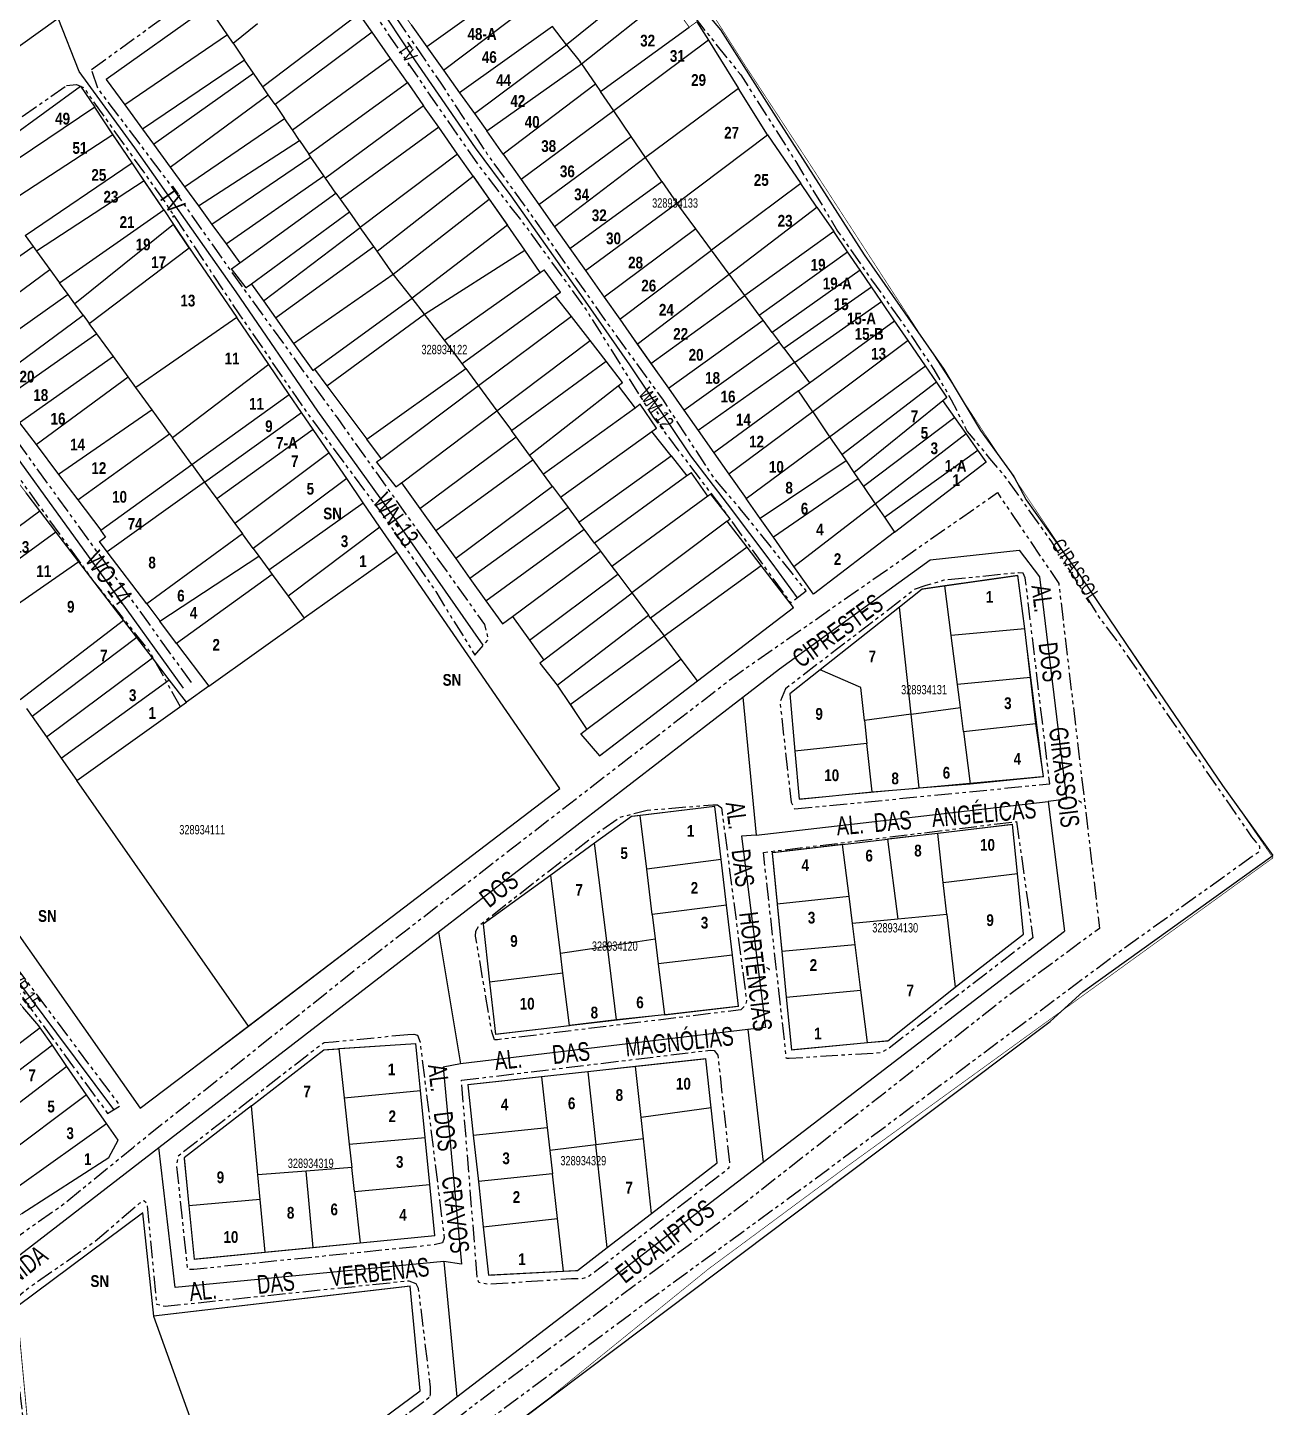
# Model space of a CAD drawing. Extents: x 204381 to 207261, y 4847713 to 4851061.
# Drawn here: x 206995.3 to 207261.3, y 4848453.9 to 4848748.6 of the extents above; entities that cross this region are included whole.
import ezdxf
from ezdxf.enums import TextEntityAlignment as Align

# ---------------------------------------------------------------- set-up
doc = ezdxf.new("R2010")
doc.units = 0
doc.header["$LTSCALE"] = 1.5
doc.header["$MEASUREMENT"] = 0
doc.linetypes.add('PHANTOMX2', pattern=[5, 2.5, -0.5, 0.5, -0.5, 0.5, -0.5])
for name, color, linetype in [('CD-MALHA-LOTES', 40, 'CONTINUOUS'), ('CD_TXT_QUADRA', 7, 'CONTINUOUS'), ('LM-LIM-SETOR-FISCAL', 7, 'CONTINUOUS'), ('RU-QUADRAS', 210, 'CONTINUOUS'), ('SV-EIXO-ROD-ESTR', 7, 'CONTINUOUS'), ('SV-EIXO-RUA-N-PAV', 6, 'CONTINUOUS'), ('SV-EST-M-N-PAV', 1, 'PHANTOMX2'), ('SV-RUA-NAO-PAV-S-GUIA-C-GUIA', 7, 'PHANTOMX2'), ('SV-TXT-RUA-N-PAV-S-GUIA-C-GUIA', 7, 'CONTINUOUS'), ('Th_NmrPort', 7, 'CONTINUOUS')]:
    doc.layers.add(name, color=color, linetype=linetype)
doc.styles.add('ARIAL', font='ARIAL.TTF')
doc.styles.get("Standard").update_dxf_attribs({"font": 'swisscbo.ttf'})
doc.linetypes.add('Limite', pattern='A,20,-3,[130,ltypeshp.shx,S=6.35,R=0,X=0,Y=0],-3,20', length=46)

msp = doc.modelspace()

# ---------------------------------------------------------------- linework, layer by layer
at = {"layer": 'CD-MALHA-LOTES', "linetype": 'Continuous'}
for points in [[(207128.6, 4848759.65), (207110.43, 4848744.88)], [(207099.73, 4848758.22), (207080.59, 4848744.43)], [(207084.14, 4848739.45), (207103.23, 4848753.86)], [(207113.63, 4848740.81), (207131.78, 4848755.28)], [(207038, 4848746.99), (207034.42, 4848752.24)], [(207066.09, 4848751.54), (207045.54, 4848735.95)], [(207068.88, 4848747.57), (207066.09, 4848751.54)], [(207138.22, 4848749.82), (207140.69, 4848745.9)], [(207038, 4848746.99), (207016.09, 4848732.04)], [(207039.18, 4848745.26), (207038, 4848746.99)], [(207039.18, 4848745.26), (207044.43, 4848749.47)], [(207068.88, 4848747.57), (207048.18, 4848732.11)], [(207072.79, 4848741.99), (207068.88, 4848747.57)], [(207077.24, 4848749.14), (207080.59, 4848744.43)], [(207107.39, 4848748.78), (207087.57, 4848734.62)], [(207110.43, 4848744.88), (207107.39, 4848748.78)], [(207117.67, 4848734.9), (207136.61, 4848748.65)], [(207039.18, 4848745.26), (207041.67, 4848741.63)], [(207080.59, 4848744.43), (207084.14, 4848739.45)], [(207090.72, 4848730.2), (207110.43, 4848744.88)], [(207110.43, 4848744.88), (207113.32, 4848741.27)], [(207140.69, 4848745.9), (207120.47, 4848730.81)], [(207140.69, 4848745.9), (207147.14, 4848735.56)], [(207041.67, 4848741.63), (207019.87, 4848726.85)], [(207043.56, 4848738.86), (207041.67, 4848741.63)], [(207051.86, 4848726.7), (207072.79, 4848741.99)], [(207076.42, 4848736.83), (207072.79, 4848741.99)], [(207022.17, 4848723.7), (207043.56, 4848738.86)], [(207045.54, 4848735.95), (207043.56, 4848738.86)], [(207084.14, 4848739.45), (207087.57, 4848734.62)], [(207113.63, 4848740.81), (207116.59, 4848736.49)], [(206983.7, 4848719.38), (207006.6, 4848736.08)], [(207006.6, 4848736.08), (207009.65, 4848731.54)], [(207046.71, 4848734.24), (207045.54, 4848735.95)], [(207055.4, 4848721.52), (207076.42, 4848736.83)], [(207076.42, 4848736.83), (207079.89, 4848731.88)], [(207116.59, 4848736.49), (207096.9, 4848721.52)], [(207116.59, 4848736.49), (207117.67, 4848734.9)], [(207147.14, 4848735.56), (207127.29, 4848720.82)], [(207153.33, 4848725.68), (207147.14, 4848735.56)], [(207025.76, 4848718.78), (207046.71, 4848734.24)], [(207048.18, 4848732.11), (207046.71, 4848734.24)], [(207087.57, 4848734.62), (207090.72, 4848730.2)], [(207120.47, 4848730.81), (207117.67, 4848734.9)], [(207009.65, 4848731.54), (206986.29, 4848715.83)], [(207013.55, 4848725.74), (207009.65, 4848731.54)], [(207016.09, 4848732.04), (207019.87, 4848726.85)], [(207048.18, 4848732.11), (207050.18, 4848729.16)], [(207079.89, 4848731.88), (207058.92, 4848716.38)], [(207083.13, 4848727.27), (207079.89, 4848731.88)], [(207090.72, 4848730.2), (207093.35, 4848726.5)], [(207120.47, 4848730.81), (207100.75, 4848716.11)], [(207124.22, 4848725.32), (207120.47, 4848730.81)], [(207019.87, 4848726.85), (207022.17, 4848723.7)], [(207028.84, 4848714.54), (207050.18, 4848729.16)], [(207051.86, 4848726.7), (207050.18, 4848729.16)], [(207053.39, 4848724.46), (207051.86, 4848726.7)], [(207083.13, 4848727.27), (207062.09, 4848711.9)], [(207087.15, 4848721.54), (207083.13, 4848727.27)], [(207096.9, 4848721.52), (207093.35, 4848726.5)], [(206990.15, 4848710.52), (207013.55, 4848725.74)], [(207017.64, 4848719.67), (207013.55, 4848725.74)], [(207022.17, 4848723.7), (207025.76, 4848718.78)], [(207031.8, 4848710.49), (207053.39, 4848724.46)], [(207053.39, 4848724.46), (207055.4, 4848721.52)], [(207104.5, 4848710.79), (207124.22, 4848725.32)], [(207127.29, 4848720.82), (207124.22, 4848725.32)], [(207133.93, 4848711.09), (207153.33, 4848725.68)], [(207153.33, 4848725.68), (207160.43, 4848715.27)], [(207055.83, 4848720.9), (207034.69, 4848706.52)], [(207055.83, 4848720.9), (207055.4, 4848721.52)], [(207056.97, 4848719.23), (207055.83, 4848720.9)], [(207087.15, 4848721.54), (207066.33, 4848705.9)], [(207090.43, 4848716.87), (207087.15, 4848721.54)], [(207096.9, 4848721.52), (207100.75, 4848716.11)], [(207130.78, 4848715.71), (207127.29, 4848720.82)], [(206994.77, 4848704.18), (207017.64, 4848719.67)], [(207020.21, 4848715.84), (207017.64, 4848719.67)], [(207025.76, 4848718.78), (207028.84, 4848714.54)], [(207058.57, 4848716.88), (207056.97, 4848719.23)], [(207020.21, 4848715.84), (206997.24, 4848700.8)], [(207024.39, 4848709.64), (207020.21, 4848715.84)], [(207028.84, 4848714.54), (207031.8, 4848710.49)], [(207037.72, 4848702.37), (207058.57, 4848716.88)], [(207058.92, 4848716.38), (207058.57, 4848716.88)], [(207061.16, 4848713.21), (207058.92, 4848716.38)], [(207069.93, 4848700.81), (207090.43, 4848716.87)], [(207090.43, 4848716.87), (207093.9, 4848711.93)], [(207100.75, 4848716.11), (207104.5, 4848710.79)], [(207111.13, 4848701.37), (207130.78, 4848715.71)], [(207130.78, 4848715.71), (207133.93, 4848711.09)], [(207160.43, 4848715.27), (207141.38, 4848701)], [(207163.87, 4848710.24), (207160.43, 4848715.27)], [(207040.64, 4848698.36), (207061.16, 4848713.21)], [(207061.16, 4848713.21), (207062.09, 4848711.9)], [(207062.09, 4848711.9), (207064.04, 4848709.13)], [(207073.4, 4848695.91), (207093.9, 4848711.93)], [(207093.9, 4848711.93), (207097.77, 4848706.37)], [(207002.12, 4848694.09), (207024.39, 4848709.64)], [(207024.39, 4848709.64), (207026.48, 4848706.52)], [(207031.8, 4848710.49), (207034.69, 4848706.52)], [(207064.04, 4848709.13), (207043.13, 4848693.78)], [(207064.04, 4848709.13), (207066.33, 4848705.9)], [(207104.5, 4848710.79), (207107.84, 4848706.05)], [(207114.42, 4848696.71), (207133.93, 4848711.09)], [(207138.01, 4848705.57), (207133.93, 4848711.09)], [(207145.12, 4848695.92), (207163.87, 4848710.24)], [(207163.87, 4848710.24), (207167.46, 4848704.99)], [(207026.48, 4848706.52), (207005.42, 4848689.57)], [(207029.84, 4848701.52), (207026.48, 4848706.52)], [(207034.69, 4848706.52), (207037.72, 4848702.37)], [(207045.66, 4848690.22), (207066.33, 4848705.9)], [(207069.22, 4848701.81), (207066.33, 4848705.9)], [(207097.77, 4848706.37), (207077.43, 4848690.76)], [(207101.47, 4848701.06), (207097.77, 4848706.37)], [(207107.84, 4848706.05), (207111.13, 4848701.37)], [(206994.77, 4848704.18), (206996.49, 4848701.83)], [(207138.01, 4848705.57), (207118.44, 4848691)], [(207141.38, 4848701), (207138.01, 4848705.57)], [(207167.46, 4848704.99), (207148.51, 4848691.32)], [(207170.42, 4848700.66), (207167.46, 4848704.99)], [(206976.04, 4848687.41), (206996.49, 4848701.83)], [(206996.49, 4848701.83), (206997.24, 4848700.8)], [(206997.24, 4848700.8), (207000.07, 4848696.92)], [(207008.5, 4848685.34), (207029.84, 4848701.52)], [(207029.84, 4848701.52), (207040.01, 4848686.63)], [(207037.72, 4848702.37), (207040.64, 4848698.36)], [(207048.26, 4848686.55), (207069.22, 4848701.81)], [(207069.93, 4848700.81), (207069.22, 4848701.81)], [(207073.4, 4848695.91), (207069.93, 4848700.81)], [(207080.1, 4848687.37), (207101.47, 4848701.06)], [(207104.8, 4848696.27), (207101.47, 4848701.06)], [(207111.13, 4848701.37), (207114.42, 4848696.71)], [(207121.75, 4848686.3), (207141.38, 4848701)], [(207145.12, 4848695.92), (207141.38, 4848701)], [(207151.57, 4848687.17), (207170.42, 4848700.66)], [(207173.08, 4848696.77), (207170.42, 4848700.66)], [(206980.02, 4848682.13), (207000.07, 4848696.92)], [(207000.07, 4848696.92), (207002.12, 4848694.09)], [(207038.87, 4848697.08), (207040.64, 4848698.36)], [(207104.8, 4848696.27), (207105.63, 4848696.85)], [(207109.09, 4848692.07), (207105.63, 4848696.85)], [(207173.08, 4848696.77), (207154.34, 4848683.42)], [(207175.51, 4848693.22), (207173.08, 4848696.77)], [(207003.96, 4848691.57), (207002.12, 4848694.09)], [(207077.43, 4848690.76), (207073.4, 4848695.91)], [(207084.31, 4848681.82), (207104.8, 4848696.27)], [(207114.42, 4848696.71), (207118.44, 4848691)], [(207125.52, 4848680.96), (207145.12, 4848695.92)], [(207148.51, 4848691.32), (207145.12, 4848695.92)], [(207003.96, 4848691.57), (206983.73, 4848677.23)], [(207005.42, 4848689.57), (207003.96, 4848691.57)], [(207043.13, 4848693.78), (207045.66, 4848690.22)], [(207088.13, 4848676.82), (207108.01, 4848691.29)], [(207108.01, 4848691.29), (207109.09, 4848692.07)], [(207111.46, 4848686.84), (207108.01, 4848691.29)], [(207118.44, 4848691), (207121.75, 4848686.3)], [(207128.43, 4848676.83), (207148.51, 4848691.32)], [(207151.57, 4848687.17), (207148.51, 4848691.32)], [(207156.79, 4848680.1), (207175.51, 4848693.22)], [(207177.65, 4848690.09), (207175.51, 4848693.22)], [(207007.18, 4848687.16), (207005.42, 4848689.57)], [(207045.66, 4848690.22), (207048.26, 4848686.55)], [(207056.6, 4848675.61), (207077.43, 4848690.76)], [(207080.1, 4848687.37), (207077.43, 4848690.76)], [(207159.06, 4848677.01), (207177.65, 4848690.09)], [(207180.47, 4848685.96), (207177.65, 4848690.09)], [(206987.34, 4848672.45), (207007.18, 4848687.16)], [(207007.18, 4848687.16), (207008.5, 4848685.34)], [(207010.08, 4848683.17), (207008.5, 4848685.34)], [(207040.01, 4848686.63), (207018.44, 4848671.7)], [(207046.83, 4848676.62), (207040.01, 4848686.63)], [(207048.26, 4848686.55), (207052.1, 4848681.12)], [(207084.31, 4848681.82), (207080.1, 4848687.37)], [(207111.46, 4848686.84), (207091.64, 4848672.04)], [(207115.42, 4848681.73), (207111.46, 4848686.84)], [(207121.75, 4848686.3), (207125.52, 4848680.96)], [(207132.15, 4848671.55), (207152.36, 4848686.1)], [(207152.36, 4848686.1), (207151.57, 4848687.17)], [(207154.34, 4848683.42), (207152.36, 4848686.1)], [(207162.26, 4848672.67), (207180.47, 4848685.96)], [(207183.38, 4848681.71), (207180.47, 4848685.96)], [(207010.08, 4848683.17), (206989.97, 4848668.97)], [(207013.63, 4848678.29), (207010.08, 4848683.17)], [(207154.34, 4848683.42), (207155.81, 4848681.43)], [(207052.1, 4848681.12), (207056.2, 4848675.32)], [(207088.13, 4848676.82), (207084.31, 4848681.82)], [(207095.53, 4848666.74), (207115.42, 4848681.73)], [(207118.86, 4848677.3), (207115.42, 4848681.73)], [(207125.52, 4848680.96), (207128.43, 4848676.83)], [(207135.47, 4848666.84), (207155.81, 4848681.43)], [(207156.79, 4848680.1), (207155.81, 4848681.43)], [(207156.79, 4848680.1), (207159.06, 4848677.01)], [(207183.38, 4848681.71), (207162.97, 4848666.51)], [(207187.07, 4848676.32), (207183.38, 4848681.71)], [(207013.63, 4848678.29), (206993.59, 4848664.18)], [(207016.78, 4848673.98), (207013.63, 4848678.29)], [(207046.83, 4848676.62), (207026.27, 4848660.95)], [(207051.19, 4848670.23), (207046.83, 4848676.62)], [(207088.92, 4848675.74), (207088.13, 4848676.82)], [(207098.66, 4848662.49), (207118.86, 4848677.3)], [(207122.37, 4848672.77), (207118.86, 4848677.3)], [(207128.43, 4848676.83), (207132.15, 4848671.55)], [(207159.06, 4848677.01), (207138.5, 4848662.54)], [(207159.06, 4848677.01), (207162.26, 4848672.67)], [(207166.58, 4848661.19), (207187.07, 4848676.32)], [(207189.41, 4848672.9), (207187.07, 4848676.32)], [(206997.12, 4848659.5), (207016.78, 4848673.98)], [(207018.44, 4848671.7), (207016.78, 4848673.98)], [(207056.2, 4848675.32), (207056.6, 4848675.61)], [(207056.6, 4848675.61), (207059.24, 4848672.08)], [(207067.77, 4848660.66), (207088.92, 4848675.74)], [(207088.92, 4848675.74), (207091.64, 4848672.04)], [(207021.92, 4848666.92), (207018.44, 4848671.7)], [(207059.24, 4848672.08), (207067.77, 4848660.66)], [(207091.64, 4848672.04), (207070.86, 4848656.47)], [(207091.64, 4848672.04), (207095.53, 4848666.74)], [(207102.5, 4848657.26), (207121.41, 4848672.03)], [(207121.41, 4848672.03), (207122.37, 4848672.77)], [(207132.15, 4848671.55), (207135.47, 4848666.84)], [(207159.93, 4848670.97), (207141.85, 4848657.78)], [(207159.93, 4848670.97), (207162.26, 4848672.67)], [(207162.97, 4848666.51), (207159.93, 4848670.97)], [(207169.19, 4848657.37), (207189.41, 4848672.9)], [(207030.42, 4848655.25), (207051.19, 4848670.23)], [(207053.82, 4848666.39), (207051.19, 4848670.23)], [(207171.77, 4848653.57), (207190.75, 4848668.95)], [(207193.34, 4848665.27), (207190.75, 4848668.95)], [(207021.92, 4848666.92), (207001.94, 4848653.11)], [(207025.62, 4848661.84), (207021.92, 4848666.92)], [(207033.12, 4848651.5), (207053.82, 4848666.39)], [(207056.31, 4848662.72), (207053.82, 4848666.39)], [(207075.13, 4848651.37), (207095.53, 4848666.74)], [(207095.53, 4848666.74), (207098.66, 4848662.49)], [(207135.47, 4848666.84), (207138.5, 4848662.54)], [(207162.97, 4848666.51), (207145.08, 4848653.2)], [(207162.97, 4848666.51), (207166.58, 4848661.19)], [(207193.34, 4848665.27), (207173.79, 4848650.59)], [(207195.74, 4848661.86), (207193.34, 4848665.27)], [(206993.59, 4848664.18), (206997.12, 4848659.5)], [(207006.04, 4848647.68), (207025.62, 4848661.84)], [(207025.62, 4848661.84), (207026.27, 4848660.95)], [(207056.31, 4848662.72), (207035.76, 4848647.89)], [(207059.72, 4848657.73), (207056.31, 4848662.72)], [(207099.63, 4848661.17), (207098.66, 4848662.49)], [(207109.12, 4848648.26), (207128.64, 4848662.33)], [(207132.75, 4848657.1), (207128.64, 4848662.33)], [(207138.5, 4848662.54), (207141.85, 4848657.78)], [(207176.32, 4848646.87), (207195.74, 4848661.86)], [(207198.25, 4848658.29), (207195.74, 4848661.86)], [(206997.12, 4848659.5), (207001.94, 4848653.11)], [(207030.42, 4848655.25), (207026.27, 4848660.95)], [(207070.86, 4848656.47), (207067.77, 4848660.66)], [(207079.08, 4848645.86), (207099.63, 4848661.17)], [(207102.5, 4848657.26), (207099.63, 4848661.17)], [(207148.73, 4848648.01), (207166.58, 4848661.19)], [(207166.58, 4848661.19), (207169.19, 4848657.37)], [(207059.72, 4848657.73), (207039.59, 4848642.65)], [(207063.46, 4848652.25), (207059.72, 4848657.73)], [(207103.26, 4848656.22), (207082.47, 4848641.12)], [(207103.26, 4848656.22), (207102.5, 4848657.26)], [(207105.5, 4848653.17), (207103.26, 4848656.22)], [(207113.01, 4848642.95), (207132.75, 4848657.1)], [(207141.85, 4848657.78), (207145.08, 4848653.2)], [(207170.09, 4848656.04), (207151.77, 4848643.7)], [(207169.19, 4848657.37), (207170.09, 4848656.04)], [(207170.09, 4848656.04), (207171.77, 4848653.57)], [(207178.27, 4848643.99), (207198.25, 4848658.29)], [(207001.94, 4848653.11), (207006.04, 4848647.68)], [(207010.94, 4848641.2), (207030.42, 4848655.25)], [(207030.42, 4848655.25), (207033.12, 4848651.5)], [(207107.42, 4848650.56), (207105.5, 4848653.17)], [(207145.08, 4848653.2), (207148.73, 4848648.01)], [(207171.77, 4848653.57), (207172.71, 4848652.18)], [(207033.12, 4848651.5), (207012.29, 4848636.6)], [(207033.12, 4848651.5), (207035.76, 4848647.89)], [(207063.46, 4848652.25), (207043.47, 4848637.35)], [(207066.99, 4848647.08), (207063.46, 4848652.25)], [(207073.93, 4848650.46), (207075.13, 4848651.37)], [(207075.13, 4848651.37), (207079.08, 4848645.86)], [(207107.42, 4848650.56), (207086.73, 4848635.17)], [(207107.42, 4848650.56), (207109.12, 4848648.26)], [(207172.71, 4848652.18), (207154.59, 4848639.71)], [(207172.71, 4848652.18), (207173.79, 4848650.59)], [(207173.79, 4848650.59), (207176.32, 4848646.87)], [(206997.9, 4848645.37), (206994.98, 4848649.18)], [(207006.04, 4848647.68), (207010.94, 4848641.2)], [(207035.76, 4848647.89), (207039.59, 4848642.65)], [(207046.85, 4848632.73), (207066.99, 4848647.08)], [(207070.55, 4848641.85), (207066.99, 4848647.08)], [(207109.12, 4848648.26), (207110.72, 4848646.07)], [(207140.6, 4848648.46), (207120.09, 4848633.5)], [(207151.77, 4848643.7), (207148.73, 4848648.01)], [(207158.97, 4848633.48), (207176.32, 4848646.87)], [(207176.32, 4848646.87), (207178.27, 4848643.99)], [(206976.61, 4848629.53), (206997.9, 4848645.37)], [(207001.35, 4848640.87), (206997.9, 4848645.37)], [(207079.08, 4848645.86), (207082.47, 4848641.12)], [(207110.72, 4848646.07), (207089.77, 4848630.93)], [(207110.72, 4848646.07), (207113.01, 4848642.95)], [(207178.27, 4848643.99), (207180.43, 4848640.83)], [(206979.68, 4848625.15), (207001.35, 4848640.87)], [(207006.28, 4848634.44), (207001.35, 4848640.87)], [(207070.55, 4848641.85), (207050.95, 4848627.14)], [(207082.47, 4848641.12), (207086.73, 4848635.17)], [(207093.18, 4848626.16), (207114.16, 4848641.43)], [(207114.16, 4848641.43), (207113.01, 4848642.95)], [(207116.36, 4848638.48), (207114.16, 4848641.43)], [(207144.73, 4848643.17), (207124.32, 4848627.85)], [(207149, 4848637.58), (207144.73, 4848643.17)], [(207154.59, 4848639.71), (207151.77, 4848643.7)], [(207012.29, 4848636.6), (207010.66, 4848638.83)], [(207041.2, 4848640.45), (207020.75, 4848625.49)], [(207043.47, 4848637.35), (207041.2, 4848640.45)], [(207116.36, 4848638.48), (207117.64, 4848636.77)], [(207158.97, 4848633.48), (207154.59, 4848639.71)], [(207020.75, 4848625.49), (207012.29, 4848636.6)], [(207023.53, 4848621.81), (207044.72, 4848635.65)], [(207043.47, 4848637.35), (207044.72, 4848635.65)], [(207044.72, 4848635.65), (207046.85, 4848632.73)], [(207074.22, 4848636.52), (207054.41, 4848622.41)], [(207086.73, 4848635.17), (207089.77, 4848630.93)], [(207098.85, 4848622.82), (207117.64, 4848636.77)], [(207117.64, 4848636.77), (207120.09, 4848633.5)], [(207149, 4848637.58), (207128.35, 4848622.47)], [(207151.99, 4848633.68), (207149, 4848637.58)], [(207006.28, 4848634.44), (206983.95, 4848619.05)], [(207015.8, 4848622.02), (207006.28, 4848634.44)], [(207046.85, 4848632.73), (207047.55, 4848631.78)], [(207120.09, 4848633.5), (207121.33, 4848631.85)], [(207131.22, 4848618.64), (207151.99, 4848633.68)], [(207047.55, 4848631.78), (207027.14, 4848617.04)], [(207047.55, 4848631.78), (207050.95, 4848627.14)], [(207089.77, 4848630.93), (207093.18, 4848626.16)], [(207102.48, 4848617.77), (207121.33, 4848631.85)], [(207121.33, 4848631.85), (207124.32, 4848627.85)], [(207192.56, 4848618.76), (207191.22, 4848629.33)], [(207050.95, 4848627.14), (207054.41, 4848622.41)], [(207093.18, 4848626.16), (207096.71, 4848621.23)], [(207124.39, 4848627.76), (207105.55, 4848613.5)], [(207124.32, 4848627.85), (207124.39, 4848627.76)], [(207124.39, 4848627.76), (207127.91, 4848623.06)], [(207124.39, 4848627.76), (207124.39, 4848627.76)], [(207020.75, 4848625.49), (207023.53, 4848621.81)], [(207184.01, 4848601.92), (207181.5, 4848624.78)], [(206993.73, 4848605.09), (207015.8, 4848622.02)], [(207018.65, 4848618.3), (207015.8, 4848622.02)], [(207027.14, 4848617.04), (207023.53, 4848621.81)], [(207034.05, 4848607.91), (207054.41, 4848622.41)], [(207096.71, 4848621.23), (207098.85, 4848622.82)], [(207098.85, 4848622.82), (207102.48, 4848617.77)], [(207108.38, 4848608.16), (207127.91, 4848623.06)], [(207128.35, 4848622.47), (207127.91, 4848623.06)], [(207128.35, 4848622.47), (207131.22, 4848618.64)], [(207208.27, 4848620.18), (207192.56, 4848618.76)], [(207018.65, 4848618.3), (206996.27, 4848601.45)], [(207022, 4848613.93), (207018.65, 4848618.3)], [(207102.48, 4848617.77), (207105.55, 4848613.5)], [(207134.91, 4848613.71), (207131.22, 4848618.64)], [(207193.9, 4848608.25), (207192.56, 4848618.76)], [(207027.14, 4848617.04), (207034.05, 4848607.91)], [(206999.34, 4848597.06), (207022, 4848613.93)], [(207025.55, 4848609.3), (207022, 4848613.93)], [(207134.91, 4848613.71), (207114.74, 4848598.64)], [(207138.39, 4848609.07), (207134.91, 4848613.71)], [(207002.5, 4848592.53), (207025.55, 4848609.3)], [(207029.24, 4848604.49), (207025.55, 4848609.3)], [(207209.48, 4848609.74), (207193.9, 4848608.25)], [(207210.61, 4848599.94), (207209.48, 4848609.74)], [(207034.05, 4848607.91), (207029.24, 4848604.49)], [(207108.38, 4848608.16), (207111.16, 4848604)], [(207194.53, 4848603.34), (207193.9, 4848608.25)], [(206995.09, 4848603.14), (206996.27, 4848601.45)], [(207005.81, 4848587.8), (207029.24, 4848604.49)], [(207111.16, 4848604), (207114.74, 4848598.64)], [(207184.01, 4848601.92), (207194.53, 4848603.34)], [(207195.18, 4848598.23), (207194.53, 4848603.34)], [(206996.27, 4848601.45), (206999.34, 4848597.06)], [(207184.01, 4848601.92), (207174.02, 4848600.58)], [(207174.02, 4848600.58), (207174.56, 4848595.67)], [(207185.74, 4848586.18), (207184.01, 4848601.92)], [(207195.18, 4848598.23), (207210.61, 4848599.94)], [(206999.34, 4848597.06), (207002.5, 4848592.53)], [(207114.74, 4848598.64), (207113.46, 4848597.68)], [(207195.18, 4848598.23), (207196.6, 4848587.04)], [(207174.56, 4848595.67), (207159.17, 4848594.04)], [(207159.17, 4848594.04), (207160.1, 4848583.81)], [(207175.69, 4848585.38), (207174.56, 4848595.67)], [(207002.5, 4848592.53), (207005.81, 4848587.8)], [(207042.51, 4848535.29), (207005.81, 4848587.8)], [(206971.69, 4848585.67), (207019.38, 4848517.78)], [(207185.74, 4848586.18), (207196.6, 4848587.04)], [(207142.05, 4848582.23), (207126.15, 4848580.3)], [(207143.4, 4848570.88), (207142.05, 4848582.23)], [(207127.54, 4848568.83), (207126.15, 4848580.3)], [(207189.67, 4848576.48), (207178.97, 4848575.22)], [(207190.85, 4848566.01), (207189.67, 4848576.48)], [(207116.4, 4848574.37), (207107.02, 4848567.54)], [(207119.13, 4848552.4), (207116.4, 4848574.37)], [(207169.36, 4848574.09), (207154.29, 4848572.31)], [(207169.36, 4848574.09), (207178.97, 4848575.22)], [(207170.74, 4848563.09), (207169.36, 4848574.09)], [(207178.97, 4848575.22), (207181.18, 4848558.18)], [(207143.4, 4848570.88), (207127.54, 4848568.83)], [(207144.56, 4848561.17), (207143.4, 4848570.88)], [(207154.29, 4848572.31), (207155.35, 4848561.44)], [(207109.08, 4848550.89), (207107.02, 4848567.54)], [(207128.71, 4848559.15), (207127.54, 4848568.83)], [(207190.85, 4848566.01), (207206.68, 4848567.92)], [(207191.62, 4848559.18), (207190.85, 4848566.01)], [(207155.35, 4848561.44), (207170.74, 4848563.09)], [(207155.35, 4848561.44), (207156.36, 4848551.23)], [(207171.47, 4848557.26), (207170.74, 4848563.09)], [(207144.56, 4848561.17), (207128.71, 4848559.15)], [(207128.71, 4848559.15), (207129.34, 4848553.94)], [(207145.83, 4848550.48), (207144.56, 4848561.17)], [(207191.62, 4848559.18), (207181.18, 4848558.18)], [(207191.62, 4848559.18), (207193.37, 4848543.65)], [(207181.18, 4848558.18), (207171.47, 4848557.26)], [(207172.05, 4848552.69), (207171.47, 4848557.26)], [(207109.08, 4848550.89), (207119.13, 4848552.4)], [(207119.13, 4848552.4), (207129.34, 4848553.94)], [(207121.07, 4848536.63), (207119.13, 4848552.4)], [(207129.34, 4848553.94), (207129.99, 4848548.59)], [(207172.05, 4848552.69), (207156.36, 4848551.23)], [(207173.27, 4848542.97), (207172.05, 4848552.69)], [(207109.62, 4848546.63), (207109.08, 4848550.89)], [(207145.83, 4848550.48), (207129.99, 4848548.59)], [(207156.36, 4848551.23), (207157.31, 4848541.51)], [(207109.62, 4848546.63), (207093.98, 4848544.71)], [(207111.03, 4848535.46), (207109.62, 4848546.63)], [(207129.99, 4848548.59), (207131.3, 4848537.75)], [(207093.98, 4848544.71), (207095.21, 4848533.59)], [(207157.31, 4848541.51), (207173.27, 4848542.97)], [(207157.31, 4848541.51), (207158.42, 4848530.26)], [(207174.68, 4848531.79), (207173.27, 4848542.97)], [(207131.3, 4848537.75), (207121.07, 4848536.63)], [(206998.03, 4848534.97), (206978.42, 4848520.06)], [(207000.62, 4848531.22), (206998.03, 4848534.97)], [(207095.21, 4848533.59), (207111.03, 4848535.46)], [(207121.07, 4848536.63), (207111.03, 4848535.46)], [(207158.42, 4848530.26), (207174.68, 4848531.79)], [(207000.62, 4848531.22), (206981.26, 4848516.55)], [(207003.73, 4848526.72), (207000.62, 4848531.22)], [(207061.79, 4848530.46), (207062.93, 4848520.02)], [(207003.73, 4848526.72), (206984.77, 4848512.21)], [(207007.92, 4848520.65), (207003.73, 4848526.72)], [(207125.15, 4848526.68), (207114.96, 4848525.57)], [(207126.32, 4848515.82), (207125.15, 4848526.68)], [(207105.09, 4848524.49), (207089.34, 4848522.78)], [(207114.96, 4848525.57), (207105.09, 4848524.49)], [(207105.09, 4848524.49), (207106.3, 4848513.67)], [(207114.96, 4848525.57), (207116.68, 4848509.95)], [(207007.92, 4848520.65), (206989.27, 4848506.65)], [(207012.15, 4848514.52), (207007.92, 4848520.65)], [(207062.93, 4848520.02), (207079.23, 4848521.58)], [(207062.93, 4848520.02), (207064.02, 4848510.09)], [(207080.22, 4848511.52), (207079.23, 4848521.58)], [(207089.34, 4848522.78), (207090.5, 4848512.05)], [(207043.14, 4848518.3), (207028.72, 4848507.16)], [(207044.51, 4848503.58), (207043.14, 4848518.3)], [(207141.3, 4848517.83), (207126.32, 4848515.82)], [(206993.61, 4848501.29), (207012.15, 4848514.52)], [(207126.82, 4848511.24), (207126.32, 4848515.82)], [(207064.02, 4848510.09), (207080.22, 4848511.52)], [(207081.22, 4848501.5), (207080.22, 4848511.52)], [(207090.5, 4848512.05), (207106.3, 4848513.67)], [(207090.5, 4848512.05), (207091.58, 4848502.15)], [(207106.3, 4848513.67), (207106.86, 4848508.71)], [(207126.82, 4848511.24), (207116.68, 4848509.95)], [(207128.54, 4848495.3), (207126.82, 4848511.24)], [(207064.02, 4848510.09), (207064.56, 4848505.1)], [(207116.68, 4848509.95), (207106.86, 4848508.71)], [(207106.86, 4848508.71), (207107.41, 4848503.77)], [(207119.09, 4848488.02), (207116.68, 4848509.95)], [(206994.12, 4848495.27), (207012.67, 4848507.26)], [(207028.72, 4848507.16), (207029.74, 4848496.93)], [(207054.79, 4848504.36), (207044.51, 4848503.58)], [(207045.01, 4848498.26), (207044.51, 4848503.58)], [(207064.56, 4848505.1), (207054.79, 4848504.36)], [(207056.28, 4848488.03), (207054.79, 4848504.36)], [(207065.12, 4848500.02), (207064.56, 4848505.1)], [(207107.41, 4848503.77), (207091.58, 4848502.15)], [(207108.48, 4848494.21), (207107.41, 4848503.77)], [(207065.12, 4848500.02), (207081.22, 4848501.5)], [(207065.12, 4848500.02), (207066.32, 4848489.01)], [(207091.58, 4848502.15), (207092.63, 4848492.42)], [(207045.01, 4848498.26), (207029.74, 4848496.93)], [(207029.74, 4848496.93), (207030.87, 4848485.55)], [(207046.06, 4848487.03), (207045.01, 4848498.26)], [(206993.02, 4848475.43), (207019.85, 4848495.44)], [(207019.85, 4848495.44), (207022.22, 4848473.38)], [(207092.63, 4848492.42), (207108.48, 4848494.21)], [(207109.74, 4848482.97), (207108.48, 4848494.21)], [(207119.09, 4848488.02), (207128.54, 4848495.3)], [(207092.63, 4848492.42), (207093.75, 4848482.15)], [(207046.06, 4848487.03), (207056.28, 4848488.03)], [(207056.28, 4848488.03), (207066.32, 4848489.01)], [(207030.87, 4848485.55), (207046.06, 4848487.03)], [(207093.75, 4848482.15), (207109.74, 4848482.97)], [(207077.03, 4848479.78), (207022.22, 4848473.38)], [(207079.14, 4848457.43), (207077.03, 4848479.78)], [(207022.22, 4848473.38), (207038.74, 4848427.44)], [(207038.74, 4848427.44), (207079.14, 4848457.43)]]:
    msp.add_lwpolyline(points, dxfattribs=at)
at = {"layer": 'CD-MALHA-LOTES', "linetype": 'Continuous', "flags": 128}
for points in [[(207034.42, 4848752.24), (207033.92, 4848752.97), (207012.13, 4848737.47), (207016.09, 4848732.04)], [(207113.63, 4848740.81), (207113.32, 4848741.27)], [(207093.35, 4848726.5), (207113.63, 4848740.81)], [(207127.29, 4848720.82), (207107.84, 4848706.05)], [(207043.13, 4848693.78), (207042.01, 4848692.96), (207038.87, 4848697.08)], [(207052.1, 4848681.12), (207073.4, 4848695.91)], [(207059.24, 4848672.08), (207080.1, 4848687.37)], [(207121.41, 4848672.03), (207125.03, 4848667.29)], [(207190.75, 4848668.95), (207191.62, 4848669.66), (207189.41, 4848672.9)], [(207128.64, 4848662.33), (207129.63, 4848663.05), (207126.16, 4848668.16), (207125.03, 4848667.29)], [(207125.03, 4848667.29), (207105.5, 4848653.17)], [(207070.86, 4848656.47), (207069.8, 4848655.73), (207073.93, 4848650.46)], [(207132.75, 4848657.1), (207136.08, 4848652.85)], [(207180.43, 4848640.83), (207200, 4848655.8), (207198.25, 4848658.29)], [(207136.08, 4848652.85), (207116.36, 4848638.48)], [(207140.6, 4848648.46), (207137.07, 4848653.51), (207136.08, 4848652.85)], [(207144.73, 4848643.17), (207145.33, 4848643.62), (207141.2, 4848648.9), (207140.6, 4848648.46)], [(207010.66, 4848638.83), (207011.98, 4848639.82), (207010.94, 4848641.2)], [(207039.59, 4848642.65), (207041.2, 4848640.45)], [(207074.22, 4848636.52), (207070.55, 4848641.85)], [(207180.43, 4848640.83), (207163.12, 4848627.59), (207158.97, 4848633.48)], [(207042.51, 4848535.29), (207108.98, 4848586.04), (207074.22, 4848636.52)], [(207138.39, 4848609.07), (207158.86, 4848624.71), (207151.99, 4848633.68)], [(207191.22, 4848629.33), (207186.32, 4848628.6), (207181.5, 4848624.78)], [(207208.27, 4848620.18), (207208.21, 4848620.71), (207206.81, 4848631.52), (207191.22, 4848629.33)], [(207181.5, 4848624.78), (207164.58, 4848611.38)], [(207209.48, 4848609.74), (207208.27, 4848620.18)], [(207111.16, 4848604), (207131.22, 4848618.64)], [(207105.55, 4848613.5), (207104.7, 4848612.85), (207108.38, 4848608.16)], [(207164.58, 4848611.38), (207158.1, 4848606.25), (207159.17, 4848594.04)], [(207174.02, 4848600.58), (207173.24, 4848607.63), (207164.58, 4848611.38)], [(207113.46, 4848597.68), (207117.43, 4848593.07), (207138.39, 4848609.07)], [(207196.6, 4848587.04), (207212.24, 4848588.63), (207210.61, 4848599.94)], [(207160.1, 4848583.81), (207175.69, 4848585.38)], [(207175.69, 4848585.38), (207185.25, 4848586.14), (207185.74, 4848586.18)], [(207126.15, 4848580.3), (207124.25, 4848580.07), (207116.4, 4848574.37)], [(207206.68, 4848567.92), (207205.63, 4848578.36), (207189.67, 4848576.48)], [(207107.02, 4848567.54), (207092.62, 4848557.07), (207093.98, 4848544.71)], [(207193.37, 4848543.65), (207207.98, 4848554.98), (207206.68, 4848567.92)], [(207131.3, 4848537.75), (207147.13, 4848539.58), (207145.83, 4848550.48)], [(207174.68, 4848531.79), (207179.02, 4848532.2), (207193.37, 4848543.65)], [(206998.03, 4848534.97), (206997.75, 4848535.38), (206994.3, 4848539.39)], [(207019.38, 4848517.78), (207042.51, 4848535.29)], [(207043.14, 4848518.3), (207058.61, 4848530.25), (207061.79, 4848530.46)], [(207079.23, 4848521.58), (207078.24, 4848531.55), (207061.79, 4848530.46)], [(207141.3, 4848517.83), (207140.15, 4848528.31), (207125.15, 4848526.68)], [(207128.54, 4848495.3), (207142.58, 4848506.12), (207141.3, 4848517.83)], [(207012.67, 4848507.26), (207014.63, 4848510.92), (207012.15, 4848514.52)], [(207066.32, 4848489.01), (207082.3, 4848490.57), (207081.22, 4848501.5)], [(207109.74, 4848482.97), (207112.73, 4848483.12), (207119.09, 4848488.02)]]:
    msp.add_lwpolyline(points, dxfattribs=at)
at = {"layer": 'LM-LIM-SETOR-FISCAL', "linetype": 'Limite', "ltscale": 0.1, "const_width": 0.13, "flags": 128}
msp.add_lwpolyline([(206960.49, 4848346.74), (206519.68, 4848013.26), (206524.96, 4848001.52), (206186.17, 4847750.07), (206137.65, 4847714.77), (206055.88, 4847783.52), (206022.18, 4847808.19), (206018.12, 4847816.07), (206019.95, 4847830.66), (206053.3, 4847836.03), (206059.06, 4847868.43), (206040.45, 4847926.27), (206039.82, 4847951.17), (206026.44, 4847964.39), (205980.98, 4848000.04), (205948.86, 4848053.95), (205885.79, 4848047.59), (205885.38, 4848100.28), (205758.68, 4848087.81), (205748.41, 4848134.36), (205855.06, 4848144.19), (205857.54, 4848167.98), (205826.48, 4848206.22), (205791.25, 4848260.92), (205756.8, 4848299.01), (205692.97, 4848280.46), (205710.22, 4848439.16), (205051.32, 4848428.57), (204677.84, 4848416.25), (204661.89, 4848420.75), (204677.59, 4848456.68), (204685.73, 4848493.72), (204687.66, 4848576.43), (204676.79, 4848658.68), (204674.85, 4848798.87), (204665.61, 4849337.36), (204658.49, 4849545.69), (204657.02, 4849545.63), (204645.12, 4849704.28), (204643.71, 4849869.24), (204651.14, 4849927.22), (204647.62, 4849990.33), (204636.26, 4850264.54), (204381.83, 4850909.69), (204986.84, 4850806.73), (205140.83, 4850787.35), (205201.03, 4850796.27), (205245.63, 4850823.19), (205310.25, 4850896.98), (205324.08, 4850905.65), (205327.72, 4850908.15), (205339.74, 4850916.46), (205358.28, 4850945.44), (205381.54, 4850978.24), (205458.47, 4851060.64), (205958.1, 4850305), (206256.21, 4850261.19), (206296.36, 4850246.47), (206381.84, 4850187.26), (206402.35, 4850183.32), (206465.45, 4850155.1), (206438.69, 4850087.64), (206416.16, 4850016.08), (206422.43, 4850015.06), (206376.86, 4849879.93), (206318.97, 4849888.04), (206311.32, 4849828.25), (206177.89, 4849842.97), (206161.27, 4849779.77), (206627.66, 4849358.82), (206746.45, 4849445.1), (206955.53, 4849187.19), (207019.34, 4849111.98), (207025.31, 4849104.91), (207033.93, 4849094.44), (207048.4, 4849077.1), (207039.09, 4849069.24), (207026.18, 4849059.14), (207002.58, 4849038.25), (206981.71, 4849023.09), (206966.26, 4849011.39), (206958.44, 4849004.76), (206968.98, 4848989.87), (206978.67, 4848976.02), (207002.49, 4848944.75), (207008.79, 4848936.89), (207034.07, 4848905.39), (207054.15, 4848879.42), (207075.28, 4848852.41), (207089.04, 4848833.89), (207099.68, 4848804.07), (207108.98, 4848791.97), (207114.21, 4848785.08), (207138.58, 4848756.16), (207148.67, 4848740.27), (207162.16, 4848719.72), (207199.66, 4848661.86), (207214.13, 4848640.25), (207233.64, 4848611.27), (207250.42, 4848586.92), (207261.26, 4848571.24), (207169.66, 4848504.88), (207140.72, 4848483.45), (207106.7, 4848455.88), (207093.59, 4848446.09), (207051.18, 4848413.73)], close=True, dxfattribs=at)
at = {"layer": 'RU-QUADRAS', "color": 6, "linetype": 'Continuous', "const_width": 0.18}
for points in [[(207059.43, 4848774.16), (207097.26, 4848802.61), (207136.61, 4848748.65), (207138.22, 4848749.82), (207153.33, 4848725.68), (207191.62, 4848669.66), (207190.75, 4848668.95), (207200, 4848655.8), (207163.12, 4848627.59, 0.002679)], [(206915.61, 4848667.77), (206956.94, 4848698.89), (207029.24, 4848604.49), (207034.05, 4848607.91), (207010.66, 4848638.83), (207011.98, 4848639.82), (206963.19, 4848704.43), (207006.6, 4848736.08, 0.003383), (207108.98, 4848586.04), (207019.38, 4848517.78), (206961.85, 4848599.68)], [(206866.53, 4848633.44), (206908.3, 4848662.97, 0.005459), (206955.47, 4848593.79), (206981.59, 4848554.19), (206997.75, 4848535.38), (207014.63, 4848510.92), (207012.67, 4848507.26), (206970.8, 4848480.22), (206955.5, 4848503.46), (206945, 4848517.81), (206892.59, 4848594.22)]]:
    msp.add_lwpolyline(points, format="xyb", close=True, dxfattribs=at)
msp.add_lwpolyline([(207054.6, 4848767.9), (207104.8, 4848696.27), (207105.63, 4848696.85), (207109.09, 4848692.07), (207108.01, 4848691.29), (207122.37, 4848672.77), (207121.41, 4848672.03), (207125.03, 4848667.29), (207126.16, 4848668.16), (207129.63, 4848663.05), (207128.64, 4848662.33), (207136.08, 4848652.85), (207137.07, 4848653.51), (207140.6, 4848648.46), (207141.2, 4848648.9), (207145.33, 4848643.62), (207144.73, 4848643.17), (207158.86, 4848624.71), (207117.43, 4848593.07), (207113.46, 4848597.68), (207114.74, 4848598.64, 0.038401), (207104.7, 4848612.85), (207105.55, 4848613.5), (207098.85, 4848622.82), (207096.71, 4848621.23), (207075.13, 4848651.37), (207073.93, 4848650.46), (207069.8, 4848655.73), (207070.86, 4848656.47), (207056.6, 4848675.61), (207056.2, 4848675.32), (207043.13, 4848693.78), (207042.01, 4848692.96), (207038.87, 4848697.08), (207040.64, 4848698.36), (207012.13, 4848737.47), (207033.92, 4848752.97)], format="xyb", dxfattribs=at)
for points in [[(207158.1, 4848606.25), (207186.32, 4848628.6), (207206.81, 4848631.52), (207212.24, 4848588.63), (207160.1, 4848583.81)], [(207092.62, 4848557.07), (207124.25, 4848580.07), (207142.05, 4848582.23), (207147.13, 4848539.58), (207095.21, 4848533.59)], [(207154.29, 4848572.31), (207205.63, 4848578.36), (207207.98, 4848554.98), (207179.02, 4848532.2), (207158.42, 4848530.26)], [(207028.72, 4848507.16), (207058.61, 4848530.25), (207078.24, 4848531.55), (207082.3, 4848490.57), (207030.87, 4848485.55)], [(207089.34, 4848522.78), (207140.15, 4848528.31), (207142.58, 4848506.12), (207112.73, 4848483.12), (207093.75, 4848482.15)], [(206993.02, 4848475.43), (207019.85, 4848495.44), (207022.22, 4848473.38), (207077.03, 4848479.78), (207079.14, 4848457.43), (207038.74, 4848427.44), (207034.13, 4848418.16), (207000.55, 4848394.35)]]:
    msp.add_lwpolyline(points, close=True, dxfattribs=at)
at = {"layer": 'SV-EIXO-ROD-ESTR', "flags": 128}
msp.add_lwpolyline([(206955.49, 4848717.4), (207001.86, 4848750.6), (207047.77, 4848785), (207094.53, 4848819.04)], dxfattribs=at)
at = {"layer": 'SV-EIXO-RUA-N-PAV', "flags": 128}
for points in [[(206957.81, 4849004.58), (206988.02, 4848964.38), (207033.05, 4848905.85), (207025.66, 4848915.47), (207047.91, 4848887.33), (207070.74, 4848858.51), (207084.26, 4848840.08), (207087.63, 4848835.48), (207090.35, 4848831.95), (207094.53, 4848819.04), (207099.26, 4848804.44), (207133.85, 4848759.37), (207143.28, 4848748.1), (207155.07, 4848729.49), (207173.94, 4848700.01), (207190.97, 4848675.65), (207198.83, 4848662.54), (207205.91, 4848652.72), (207208.53, 4848647.74), (207220.06, 4848631.49), (207230.01, 4848616.82), (207250.45, 4848586.68), (207261.22, 4848571.78)], [(206955.5, 4848912.91), (206964.49, 4848901.25), (206983.87, 4848876.04), (206999.67, 4848855.73), (207037.62, 4848806.49), (207041.6, 4848799.42), (207047.77, 4848785), (207052.62, 4848775.76), (207055.51, 4848771.53), (207059.3, 4848767.97), (207062.86, 4848762.4), (207069.99, 4848753.72), (207077.33, 4848742.59), (207090.92, 4848722.88), (207098.49, 4848712.64), (207106.73, 4848701.06), (207113.85, 4848690.82), (207123.87, 4848676.57), (207136.9, 4848657.09), (207144.69, 4848646.84), (207154.26, 4848634.15), (207159.63, 4848626.78)], [(207092.61, 4848616.65), (207072.23, 4848645.87), (207057.28, 4848666.64), (207039.83, 4848692.12), (207018.22, 4848722.87), (207006.31, 4848739.21), (207001.86, 4848750.6), (206995.91, 4848765.8), (206990.19, 4848772.14), (206975.62, 4848789.98), (206963.62, 4848805.05), (206955.5, 4848815.91)], [(207028.61, 4848607.48), (207012.03, 4848630.55), (206982.57, 4848671.29), (206972.91, 4848685.81), (206966.14, 4848694), (206960.02, 4848701.05), (206955.49, 4848706.53)], [(206955.48, 4848457.42), (206984.81, 4848479.72), (207023.31, 4848509.4), (207083.08, 4848555.48), (207148.04, 4848605.57), (207155.86, 4848611.6), (207188.07, 4848634.91), (207207.04, 4848636.96), (207211.38, 4848631.25), (207217.18, 4848583.75), (207213.24, 4848583.25), (207216.75, 4848555.56)], [(207148.04, 4848605.57), (207150.9, 4848576.08), (207147.76, 4848575.89), (207152.87, 4848534.98), (207149.13, 4848534.59), (207152.42, 4848506.28)], [(207013.7, 4848517.47), (207001.59, 4848533.83), (206990.99, 4848548.04), (206978.9, 4848567.12), (206970.63, 4848579.21), (206955.49, 4848600.54)], [(207150.9, 4848576.08), (207213.24, 4848583.25)], [(206955.48, 4848343.34), (206959.84, 4848345.53), (206997.24, 4848373.17), (207025.82, 4848394.29), (207044.16, 4848407.84), (207051.36, 4848414.08), (207073.25, 4848430.56), (207120.99, 4848466.51), (207169.77, 4848503.23), (207213.71, 4848536.32), (207216.02, 4848538.4), (207220.69, 4848542.62), (207261.22, 4848571.78)], [(206955.48, 4848355.99), (206991.61, 4848382.48), (207007.73, 4848393.97), (207037.03, 4848415.21), (207041.75, 4848421.5), (207086.95, 4848456.13), (207152.42, 4848506.28), (207216.75, 4848555.56)], [(207083.08, 4848555.48), (207087.76, 4848527.28), (207084.04, 4848526.52), (207087.97, 4848484.44), (207084.23, 4848485.03), (207086.95, 4848456.13)], [(207149.13, 4848534.59), (207087.76, 4848527.28)], [(207084.23, 4848485.03), (207026.81, 4848479.52), (207023.31, 4848509.4)]]:
    msp.add_lwpolyline(points, dxfattribs=at)
at = {"layer": 'SV-EST-M-N-PAV', "flags": 128}
for points in [[(207008.98, 4848739.65), (207049.96, 4848769.2), (207053.48, 4848770.08)], [(206961.66, 4848701.32), (206961.24, 4848704.36), (206962.44, 4848707.36), (207003.66, 4848736.21)]]:
    msp.add_lwpolyline(points, dxfattribs=at)
at = {"layer": 'SV-RUA-NAO-PAV-S-GUIA-C-GUIA', "flags": 128}
for points in [[(207095.58, 4848802.99), (207096.7, 4848803.09), (207098.09, 4848802.01), (207116.31, 4848778.46), (207133.72, 4848755.77), (207147.59, 4848738.48), (207159.37, 4848719.94), (207168.3, 4848705.06), (207175.56, 4848694.66), (207183.44, 4848683.62), (207188.82, 4848675.57), (207192.57, 4848669.07), (207195.98, 4848662.3), (207200.75, 4848656.57), (207203.97, 4848652.72), (207213.97, 4848638.73), (207224.3, 4848622.39), (207228.65, 4848616.58), (207256.65, 4848575.76), (207258.37, 4848573.75), (207258.37, 4848572.58), (207256.85, 4848571.55), (207228.39, 4848551.12), (207162.88, 4848502.17), (207126.15, 4848475.34), (207100.64, 4848456.26), (207081.05, 4848441.61), (207054.22, 4848420.93), (207048.2, 4848415.91), (207045.33, 4848412.09), (207041.99, 4848409.7)], [(207053.48, 4848770.08), (207056.85, 4848768.54), (207066.43, 4848755.81), (207081.22, 4848734.17), (207091.84, 4848718.84), (207102.18, 4848705.43), (207114.62, 4848688.27), (207128.88, 4848665.4), (207143.49, 4848646.1), (207158.25, 4848625.69), (207161.55, 4848628.29), (207147.51, 4848645.8), (207142.08, 4848652.07), (207130.94, 4848669.18), (207118.09, 4848686.92), (207102.77, 4848708.79), (207093.56, 4848721.47), (207083.63, 4848736.67), (207073.95, 4848750.84), (207064.17, 4848763.39), (207057.33, 4848772.93)], [(207003.66, 4848736.21), (207005.79, 4848736.44), (207007.5, 4848735.61), (207008.29, 4848734.3), (207024.63, 4848711.3), (207040.42, 4848687.44), (207055.37, 4848665.78), (207070.73, 4848645.04), (207082.46, 4848628.11), (207090.8, 4848614.57), (207093.72, 4848617.93), (207092.99, 4848621.05), (207061.46, 4848665.26), (207039.81, 4848695.16), (207024.95, 4848716.22), (207010.33, 4848735.59), (207008.98, 4848739.65)], [(207027.96, 4848603.48), (207021.42, 4848615.31), (207009.26, 4848630.58), (206990.01, 4848657.3), (206977.85, 4848674.78), (206968.2, 4848688.04), (206959.19, 4848699.46), (206955.49, 4848701.65)], [(207030.29, 4848608.68), (207013.7, 4848631.75), (206984.27, 4848672.47), (206974.57, 4848687.04), (206967.66, 4848695.39), (206961.66, 4848701.32)], [(206955.48, 4848462.17), (206966.74, 4848470.71), (206981.7, 4848482.28), (207003.12, 4848497.4), (207017.9, 4848509.47), (207065.76, 4848547.74), (207146.39, 4848610.14), (207202.41, 4848649.25), (207215.5, 4848629.86), (207224.22, 4848556.18), (207204.81, 4848541.89), (207146.05, 4848495.63), (207093.23, 4848456.27), (207090.63, 4848454.34), (207051.76, 4848423.9), (207046.61, 4848420.48), (207045.24, 4848419.34), (207043.42, 4848416.63), (207039.6, 4848411.61), (206961.39, 4848355.45), (206955.48, 4848350.99)], [(206955.49, 4848596.74), (206962.56, 4848586.35), (206971.89, 4848574.09), (206992.2, 4848544.18), (207012.41, 4848516.66), (207015.07, 4848518.33), (206990, 4848551.82), (206979.4, 4848570.68), (206975.22, 4848576.43), (206955.49, 4848604.34)]]:
    msp.add_lwpolyline(points, dxfattribs=at)
for points in [[(207159.11, 4848581.68), (207213.59, 4848587.05), (207208.37, 4848631.08), (207207.88, 4848632.03), (207206.88, 4848632.11), (207190.99, 4848630.53), (207187.12, 4848629.39), (207184.57, 4848628.5), (207181.77, 4848626.22), (207157.15, 4848607.36), (207155.97, 4848604.59), (207158.34, 4848583.17)], [(207141.61, 4848582.58), (207142.64, 4848582.58), (207143.5, 4848581.93), (207148.83, 4848540.7), (207148.57, 4848539.82), (207147.63, 4848538.78), (207095.64, 4848532.39), (207094.99, 4848532.41), (207094.49, 4848533.84), (207090.99, 4848554.5), (207091.02, 4848555.56), (207091.66, 4848556.75), (207117.89, 4848577.23), (207121.87, 4848579.93), (207124.65, 4848580.67), (207127.64, 4848581.43)], [(207206.46, 4848579), (207210.01, 4848554.2), (207179.06, 4848530.44), (207177.52, 4848529.6), (207157.94, 4848528.37), (207157.36, 4848528.4), (207152.44, 4848572.42)], [(207076.53, 4848533.55), (207077.81, 4848533.6), (207078.57, 4848533.35), (207079.13, 4848531.87), (207084.3, 4848489.99), (207083.91, 4848489.01), (207082.04, 4848488.57), (207030.81, 4848483.34), (207029.51, 4848483.36), (207027.19, 4848505.41), (207027.47, 4848507.63), (207057.2, 4848530.81), (207058.67, 4848531.82), (207060.57, 4848531.95)], [(207087.97, 4848523.75), (207141.06, 4848530.17), (207141.93, 4848530.1), (207142.72, 4848529.07), (207145.2, 4848506.16), (207145.04, 4848505), (207144.17, 4848504.22), (207115.18, 4848481.84), (207113.58, 4848481.31), (207111.43, 4848481.31), (207093.75, 4848480.14), (207091.71, 4848480.52), (207091.34, 4848481.63)], [(207081.26, 4848456.3), (207081.39, 4848456.69), (207081.37, 4848458.2), (207078.81, 4848479.29), (207078.32, 4848480.3), (207076.79, 4848480.87), (207024.71, 4848475.41), (207022.95, 4848475.88), (207020.91, 4848497.3), (207020.13, 4848498.01), (207019.16, 4848497.42), (207009.55, 4848489.16), (206995.43, 4848479.3), (206992.21, 4848476.57), (206991.74, 4848475.81), (206992, 4848472.53), (206993.76, 4848456.45), (206996.73, 4848429.27), (206999.52, 4848398.04), (207001.69, 4848395.86), (207004.81, 4848396.8), (207029.09, 4848415.17), (207034.07, 4848418.9), (207036.44, 4848422.88), (207037.3, 4848423.69), (207076.32, 4848452.44), (207081.19, 4848456.11)]]:
    msp.add_lwpolyline(points, close=True, dxfattribs=at)

# ---------------------------------------------------------------- texts
at = {"layer": 'CD_TXT_QUADRA', "color": 7, "linetype": 'Continuous', "style": 'ARIAL', "width": 0.7}
for s, p in [('328934133', (207133.58, 4848711.11)), ('328934122', (207084.32, 4848679.81)), ('328934131', (207186.75, 4848607.17)), ('328934130', (207180.59, 4848556.31)), ('328934120', (207120.71, 4848552.4)), ('328934319', (207055.78, 4848506.02)), ('328934329', (207113.99, 4848506.57))]:
    msp.add_text(s, height=2, dxfattribs=at).set_placement(p, align=Align.MIDDLE)
msp.add_text('328934111', height=2, dxfattribs=at).set_placement((207027.71, 4848576.26))
at = {"layer": 'SV-TXT-RUA-N-PAV-S-GUIA-C-GUIA', "style": 'ARIAL', "width": 0.7}
for s, height, rotation, p in [('TV.', 3, 305, (207074.12, 4848743.87)), ('TV.', 4, 305, (207023.06, 4848712.62)), ('TV.                                                  WO-14', 4, 306, (206971.9, 4848683.74)), ('WM-12', 3, 305, (207125.64, 4848670.29)), ('WN-13', 4, 305, (207068.83, 4848647.31)), ('GIRASSOL', 3, 303, (207213.84, 4848638.11)), ('AL.      DOS         GIRASSÓIS', 4, 277, (207209.67, 4848629.32)), ('CIPRESTES', 4, 36, (207160.49, 4848611.63)), ('AL.    DAS     HORTÉNCIAS', 4, 277, (207144.37, 4848582.98)), ('AL.  DAS    ANGÉLICAS', 4, 5, (207168.2, 4848576.02)), ('DOS', 4, 38, (207093.85, 4848560.42)), ('WP-15', 3, 306, (206990.62, 4848545.91)), ('AL.      DAS       MAGNÓLIAS', 4, 6, (207095.25, 4848525.89)), ('AL.    DOS     CRAVOS', 4, 277, (207080.78, 4848526.95)), ('EUCALIPTOS', 4, 38, (207122.87, 4848480.18)), ('AVENIDA', 4, 38, (206986.43, 4848475.05)), ('AL.        DAS       VERBENAS', 4, 6, (207030.05, 4848476.56))]:
    msp.add_text(s, height=height, rotation=rotation, dxfattribs=at).set_placement(p)
at = {"layer": 'Th_NmrPort', "color": 1}
for s, p in [('48-A', (207089.26, 4848747.2)), ('32', (207126.13, 4848745.79)), ('46', (207092.32, 4848742.27)), ('31', (207132.47, 4848742.51)), ('44', (207095.37, 4848737.34)), ('29', (207137.01, 4848737.37)), ('42', (207098.42, 4848732.89)), ('49', (207001.2, 4848729.12)), ('40', (207101.47, 4848728.43)), ('27', (207144.06, 4848726.11)), ('51', (207004.89, 4848722.86)), ('38', (207105, 4848723.26)), ('25', (207008.94, 4848717.1)), ('36', (207108.99, 4848717.87)), ('25', (207150.4, 4848716.02)), ('23', (207011.52, 4848712.43)), ('34', (207112.04, 4848712.94)), ('32', (207115.8, 4848708.48)), ('23', (207155.49, 4848707.31)), ('21', (207014.96, 4848707.04)), ('19', (207018.4, 4848702.25)), ('30', (207118.85, 4848703.55)), ('17', (207021.71, 4848698.45)), ('28', (207123.55, 4848698.39)), ('19', (207162.53, 4848697.92)), ('26', (207126.37, 4848693.46)), ('19-A', (207165.12, 4848693.93)), ('13', (207027.95, 4848690.27)), ('24', (207130.13, 4848688.3)), ('15', (207167.46, 4848689.48)), ('15-A', (207170.28, 4848686.43)), ('22', (207133.18, 4848683.14)), ('15-B', (207171.93, 4848683.14)), ('11', (207037.39, 4848677.91)), ('20', (207136.48, 4848678.68)), ('13', (207175.45, 4848678.92)), ('20', (206993.6, 4848674.02)), ('18', (207140, 4848673.75)), ('18', (206996.54, 4848670.09)), ('16', (207143.29, 4848669.76)), ('11', (207042.61, 4848668.23)), ('16', (207000.22, 4848665.04)), ('9', (207046.05, 4848663.44)), ('14', (207146.58, 4848664.83)), ('7', (207183.91, 4848665.54)), ('12', (207149.39, 4848660.14)), ('5', (207186.03, 4848662.02)), ('14', (207004.4, 4848659.52)), ('7-A', (207048.39, 4848659.88)), ('3', (207188.14, 4848658.73)), ('12', (207008.94, 4848654.49)), ('7', (207051.58, 4848655.96)), ('10', (207153.62, 4848654.74)), ('1-A', (207191.19, 4848654.98)), ('1', (207192.84, 4848651.93)), ('10', (207013.36, 4848648.35)), ('5', (207054.9, 4848650.07)), ('8', (207157.14, 4848650.29)), ('6', (207160.43, 4848645.83)), ('74', (207016.68, 4848642.58)), ('SN', (207058.46, 4848644.79)), ('4', (207163.72, 4848641.37)), ('13', (206992.49, 4848637.65)), ('3', (207062.2, 4848638.88)), ('8', (207021.11, 4848634.31)), ('1', (207066.13, 4848634.59)), ('2', (207167.48, 4848635.04)), ('11', (206997.18, 4848632.49)), ('9', (207003.74, 4848624.87)), ('6', (207027.26, 4848627.23)), ('1', (207199.93, 4848626.98)), ('4', (207029.96, 4848623.55)), ('2', (207034.79, 4848616.74)), ('7', (207010.81, 4848614.45)), ('7', (207174.91, 4848614.28)), ('SN', (207083.95, 4848609.26)), ('3', (207016.96, 4848605.99)), ('3', (207203.85, 4848604.28)), ('1', (207021.13, 4848602.18)), ('9', (207163.55, 4848601.99)), ('4', (207205.88, 4848592.39)), ('6', (207190.73, 4848589.42)), ('10', (207165.44, 4848588.88)), ('8', (207179.78, 4848588.2)), ('1', (207136.11, 4848576.99)), ('5', (207121.91, 4848572.26)), ('6', (207174.23, 4848571.72)), ('8', (207184.65, 4848572.8)), ('10', (207198.71, 4848574.02)), ('4', (207160.57, 4848569.69)), ('7', (207112.31, 4848564.42)), ('2', (207136.92, 4848564.83)), ('SN', (206997.55, 4848558.83)), ('3', (207139.08, 4848557.4)), ('3', (207161.93, 4848558.48)), ('9', (207200.06, 4848557.94)), ('9', (207098.38, 4848553.48)), ('2', (207162.33, 4848548.35)), ('7', (207183.02, 4848542.94)), ('10', (207100.41, 4848540.1)), ('6', (207125.29, 4848540.37)), ('8', (207115.55, 4848538.21)), ('1', (207163.28, 4848533.75)), ('7', (206995.47, 4848524.8)), ('1', (207072.26, 4848526.07)), ('10', (207133.77, 4848523.01)), ('7', (207054.2, 4848521.35)), ('6', (207110.7, 4848518.82)), ('8', (207120.89, 4848520.59)), ('5', (206999.54, 4848518.13)), ('2', (207072.4, 4848516.05)), ('4', (207096.4, 4848518.59)), ('3', (207003.61, 4848512.44)), ('3', (207096.7, 4848507.08)), ('1', (207007.36, 4848506.91)), ('3', (207073.98, 4848506.31)), ('9', (207035.7, 4848503.02)), ('2', (207098.91, 4848498.81)), ('7', (207122.96, 4848500.81)), ('8', (207050.69, 4848495.44)), ('6', (207060, 4848496.16)), ('4', (207074.69, 4848495)), ('10', (207037.14, 4848490.27)), ('1', (207100.09, 4848485.53)), ('SN', (207008.74, 4848480.86))]:
    msp.add_text(s, height=2.5, dxfattribs=at).set_placement(p, align=Align.MIDDLE_LEFT)

doc.saveas('drawing.dxf')
